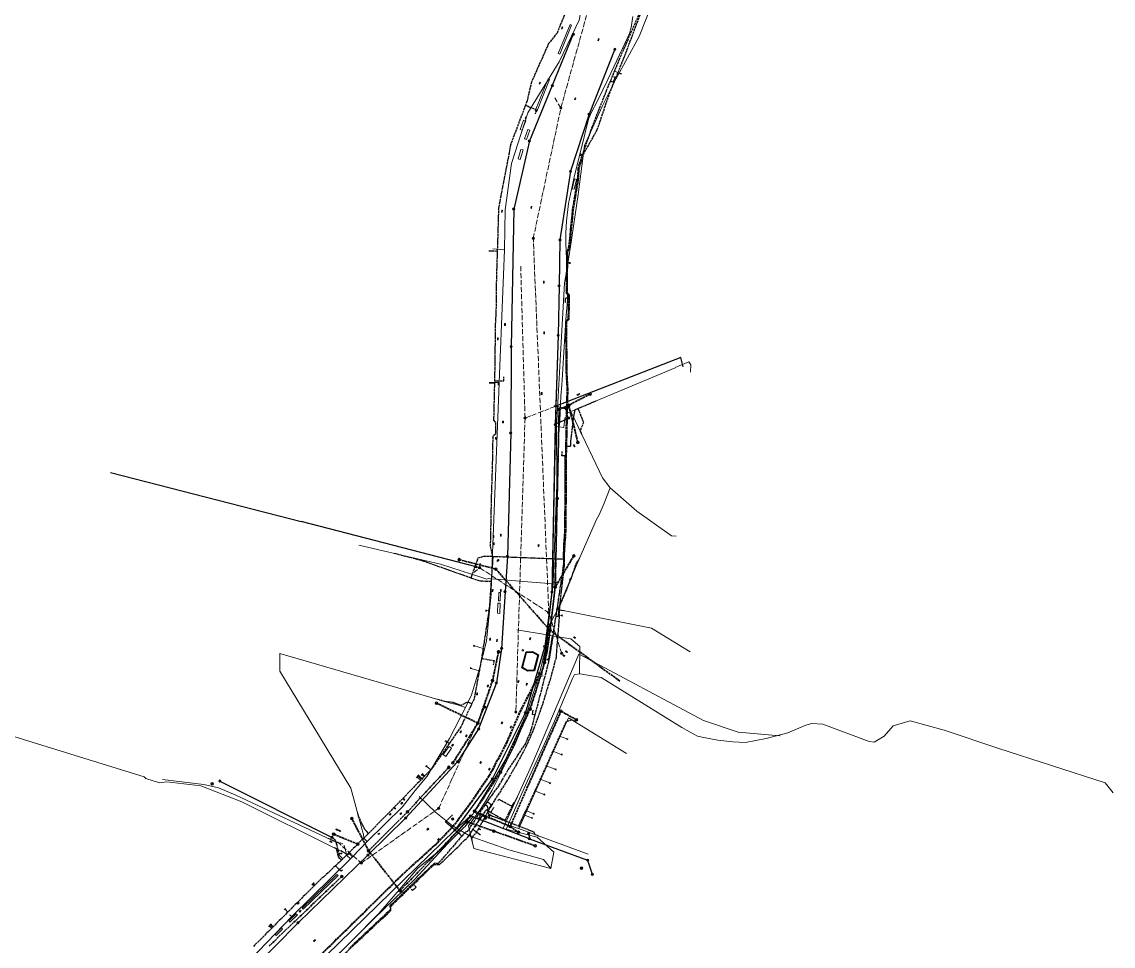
# Model space of a CAD drawing. Header units: metres. Extents: x 105014 to 106600, y 111320 to 118146.
# Drawn here: x 105816 to 106386, y 115519 to 116002 of the extents above; entities that cross this region are included whole.
import ezdxf

# ---------------------------------------------------------------- set-up
doc = ezdxf.new("R2010")
doc.units = ezdxf.units.M
doc.linetypes.add('DASHDOT', pattern=[3.556, 2.54, -0.508, 0, -0.508])
doc.linetypes.add('DASHED', pattern=[1.524, 1.27, -0.254])
for name, color, linetype, lineweight in [('35-RH-ACUE-DOMICILIARIA', 152, 'CONTINUOUS', 9), ('35-RH-ACUE-MATRIZ-PJ', 150, 'DASHED', 40), ('35-RH-ACUE-MENOR-EXIST', 151, 'CONTINUOUS', 13), ('35-RH-ACUE-MENOR-PROY', 5, 'DASHED', 25), ('35-RH-ACUE-NODOS', 5, 'CONTINUOUS', 13), ('35-RH-ACUE-PJ-POZOS', 30, 'CONTINUOUS', 30), ('35-RH-PLUV-COLECTOR', 96, 'CONTINUOUS', 30), ('35-RH-PLUV-NODOS', 94, 'CONTINUOUS', 13), ('35-RH-PLUV-RETIRO', 8, 'DASHDOT', 13), ('35-RH-SUDS-ZONAS', 92, 'CONTINUOUS', 20), ('36-RH-SAN-COLECTOR-PROY', 6, 'DASHED', 35), ('36-RH-SAN-POZOS', 216, 'CONTINUOUS', 13)]:
    doc.layers.add(name, color=color, linetype=linetype, lineweight=lineweight)

# ---------------------------------------------------------------- blocks, each defined once
blk = doc.blocks.new('NODO_ACUE')
blk.add_circle((0, 0), 0.4)
blk = doc.blocks.new('POZO_SAN')
for p, q in [((-0.5, 0), (0.5, 0)), ((0, -0.5), (0, 0.5))]:
    blk.add_line(p, q)
blk.add_circle((0, 0), 0.7)
blk = doc.blocks.new('POZO_PLUV')
for p, q in [((-0.42, -0.42), (0.42, 0.42)), ((-0.42, 0.42), (0.42, -0.42))]:
    blk.add_line(p, q)
blk.add_circle((0, 0), 0.6)
blk = doc.blocks.new('SUMIDERO')
for p, q in [((-0.25, -0.2), (-0.25, 0.2)), ((0, -0.2), (0, 0.2)), ((0.25, -0.2), (0.25, 0.2))]:
    blk.add_line(p, q)
blk.add_lwpolyline([(-0.5, -0.2), (0.5, -0.2), (0.5, 0.2), (-0.5, 0.2)], close=True)

msp = doc.modelspace()

# ---------------------------------------------------------------- linework, layer by layer
at = {"layer": '35-RH-ACUE-DOMICILIARIA'}
for points in [[(106128.4576, 115974.8507), (106125.3804, 115976.1055)], [(106128.9605, 115974.3931), (106128.3696, 115974.6389), (106128.5457, 115975.0624), (106129.1366, 115974.8166)], [(106101.8098, 115875.9395), (106100.3401, 115875.9822)], [(106102.4363, 115875.6754), (106101.7972, 115875.7105), (106101.8224, 115876.1685), (106102.4614, 115876.1334)], [(106058.0365, 115694.6794), (106058.6764, 115694.6677), (106058.668, 115694.2091), (106058.0281, 115694.2208)], [(106058.6722, 115694.4384), (106059.8016, 115694.4016)], [(106097.8292, 115691.944), (106096.1456, 115692.1439)], [(106098.4313, 115691.6283), (106097.7975, 115691.7169), (106097.861, 115692.1711), (106098.4948, 115692.0825)], [(106051.7187, 115676.3958), (106052.3343, 115676.2208), (106052.2089, 115675.7796), (106051.5933, 115675.9546)], [(106052.2716, 115676.0002), (106056.803, 115674.6149)], [(106050.1276, 115664.6796), (106050.7428, 115664.5032), (106050.6163, 115664.0623), (106050.0011, 115664.2387)], [(106050.6795, 115664.2827), (106054.8293, 115663.0059)], [(106037.1229, 115626.5769), (106037.6799, 115626.2618), (106037.454, 115625.8626), (106036.897, 115626.1777)], [(106037.5669, 115626.0622), (106039.1944, 115625.1706)], [(106100.5064, 115627.5525), (106096.7341, 115629.0104)], [(106101.009, 115627.0946), (106100.4182, 115627.3408), (106100.5947, 115627.7642), (106101.1854, 115627.518)], [(106097.6391, 115619.4375), (106093.1953, 115621.1529)], [(106098.1416, 115618.9796), (106097.5508, 115619.2258), (106097.7273, 115619.6492), (106098.318, 115619.403)], [(106022.9415, 115608.801), (106023.4504, 115608.413), (106023.1724, 115608.0482), (106022.6634, 115608.4363)], [(106024.7239, 115609.0835), (106025.2329, 115608.6955), (106024.9548, 115608.3307), (106024.4458, 115608.7187)], [(106025.0482, 115609.4759), (106025.5572, 115609.0878), (106025.2791, 115608.7231), (106024.7702, 115609.1111)], [(106025.4182, 115608.9055), (106026.3616, 115608.1642)], [(106027.1073, 115613.6209), (106027.6162, 115613.2328), (106027.3381, 115612.8681), (106026.8292, 115613.2561)], [(106027.4772, 115613.0505), (106029.5404, 115611.4179)], [(106094.3936, 115611.6581), (106089.7322, 115613.457)], [(106094.8962, 115611.2002), (106094.3054, 115611.4464), (106094.4819, 115611.8698), (106095.0726, 115611.6236)], [(106022.171, 115607.9479), (106022.68, 115607.5599), (106022.4019, 115607.1951), (106021.8929, 115607.5831)], [(106022.6487, 115608.4208), (106023.1576, 115608.0328), (106022.8795, 115607.668), (106022.3706, 115608.056)], [(106022.5409, 115607.3775), (106024.2643, 115606.0167)], [(106023.0186, 115607.8504), (106024.7323, 115606.496)], [(106023.3114, 115608.2306), (106025.0693, 115606.8411)], [(106025.0938, 115608.5131), (106026.0041, 115607.7982)], [(106091.5861, 115604.4816), (106086.5607, 115606.4201)], [(106092.0886, 115604.0237), (106091.4979, 115604.2699), (106091.6743, 115604.6933), (106092.2651, 115604.4471)], [(106088.5509, 115598.5367), (106083.8295, 115600.3586)], [(106089.0535, 115598.0788), (106088.4627, 115598.325), (106088.6392, 115598.7484), (106089.2299, 115598.5022)], [(106010.6717, 115591.3945), (106010.3171, 115591.7409)], [(106011.0014, 115590.7999), (106010.5204, 115591.2221), (106010.8231, 115591.5668), (106011.304, 115591.1446)], [(106015.3905, 115596.0202), (106014.928, 115596.4603)], [(106015.7015, 115595.4156), (106015.2339, 115595.8526), (106015.5471, 115596.1877), (106016.0147, 115595.7507)], [(106082.1775, 115586.32), (106078.0578, 115587.9111)], [(106083.0048, 115588.5252), (106079.0564, 115590.0506)], [(106082.68, 115585.8621), (106082.0893, 115586.1083), (106082.2657, 115586.5316), (106082.8565, 115586.2854)], [(106083.5073, 115588.0673), (106082.9165, 115588.3135), (106083.093, 115588.7368), (106083.6837, 115588.4906)], [(105982.4948, 115567.684), (105981.6033, 115567.6076)], [(105983.1542, 115567.5184), (105982.5173, 115567.4558), (105982.4724, 115567.9123), (105983.1093, 115567.9749)], [(105967.7977, 115551.9751), (105968.2408, 115551.5133), (105967.9098, 115551.1958), (105967.4667, 115551.6576)], [(105968.1986, 115552.4987), (105968.6417, 115552.0369), (105968.3107, 115551.7194), (105967.8676, 115552.1812)], [(105968.4762, 115551.8781), (105969.0683, 115551.2458)], [(105968.0753, 115551.3545), (105968.6073, 115550.7876)], [(105953.3332, 115538.9856), (105953.7763, 115538.5238), (105953.4453, 115538.2062), (105953.0022, 115538.6681)], [(105953.6108, 115538.365), (105954.808, 115537.0751)], [(105945.1369, 115530.1668), (105945.6189, 115529.7458), (105945.3172, 115529.4003), (105944.8352, 115529.8213)], [(105945.4646, 115530.5945), (105946.0087, 115530.2575), (105945.7672, 115529.8676), (105945.2231, 115530.2046)], [(105945.4681, 115529.573), (105946.4438, 115528.6943)], [(105945.8012, 115531.0318), (105946.3482, 115530.6994), (105946.11, 115530.3075), (105945.563, 115530.6398)], [(105945.8879, 115530.0625), (105947.056, 115529.308)], [(105946.2291, 115530.5034), (105947.4697, 115529.7226)]]:
    msp.add_lwpolyline(points, dxfattribs=at)
at = {"layer": '35-RH-ACUE-MATRIZ-PJ'}
for points in [[(106088.3523, 115669.2555), (106091.2283, 115668.8468), (106093.2815, 115681.2684)], [(106085.5284, 115662.1472), (106086.2811, 115661.6428), (106075.7397, 115641.0131), (106069.2346, 115625.8922), (106062.0271, 115612.0321), (106060.0123, 115608.1575), (106050.2889, 115593.9159), (106043.6118, 115584.9729), (106041.2357, 115581.8805)], [(106041.2357, 115581.8805), (106032.117, 115572.4484), (106014.9319, 115556.9021), (105983.6243, 115526.0795), (105963.3237, 115506.2964), (105946.6149, 115487.5266), (105943.5833, 115483.3365), (105939.1083, 115474.7111), (105935.8903, 115467.5672), (105917.2024, 115477.506)]]:
    msp.add_lwpolyline(points, dxfattribs=at)
at = {"layer": '35-RH-ACUE-MENOR-EXIST'}
for points in [[(106150.5, 116332.35), (106150.14, 116318.2), (106150.09, 116316.36), (106149.21, 116281.69), (106150.3, 116221.11), (106151.4, 116196.3), (106150.67, 116172.94), (106149.94, 116124.77), (106151.4, 116078.06), (106149.21, 116035), (106145.19, 116011.65), (106138.26, 115994.13), (106126.21, 115971.87), (106118.91, 115957.64), (106109.79, 115937.2), (106106.5, 115911.66), (106102.51, 115884.52), (106100.5346, 115872.3744), (106099.41, 115865.46), (106097.31, 115828.21), (106095.13, 115790.53)], [(106109.2733, 116014.5933), (106106.9262, 116002.6385), (106096.607, 115980.9661), (106080.2, 115954.32), (106071.66, 115927.92), (106068.28, 115903.73), (106068.08, 115882.81)], [(106092.21, 115559.86), (106051.9336, 115570.2856), (106049.1367, 115582.0593), (106055.1257, 115590.3796), (106057.7833, 115594.2454), (106061.5161, 115600.8048), (106067.3449, 115612.1428), (106073.1428, 115624.0939), (106076.4895, 115632.036), (106081.0313, 115642.989), (106084.4744, 115652.4101), (106087.2778, 115661.7933), (106090.2407, 115672.1949), (106091.3027, 115679.3652), (106091.5923, 115682.0019), (106093.0734, 115693.9871), (106094.1048, 115704.2344), (106094.4909, 115717.3211), (106094.7169, 115726.6058), (106095.2961, 115743.409), (106095.5213, 115752.7659), (106095.9073, 115762.8256), (106096.0038, 115772.8255), (106096.003, 115780.4722), (106096.2282, 115787.4818), (106096.8719, 115792.9801), (106097.0998, 115798.2119), (106097.3895, 115806.3469), (106097.8722, 115812.2311), (106098.0663, 115814.8281), (106098.4202, 115820.6158), (106099.0316, 115829.3938), (106099.5154, 115837.5908), (106100.03, 115846.4871), (106100.8552, 115856.285), (106100.5445, 115874.1027), (106099.9783, 115886.1358), (106099.9765, 115891.7169), (106100.2853, 115897.7849), (106101.4176, 115906.8868), (106104.6108, 115921.5177), (106108.1102, 115935.2477), (106111.9206, 115950.9588), (106113.1043, 115953.9414), (106116.7158, 115960.8632), (106121.9652, 115971.765), (106129.649, 115987.8484), (106133.3029, 115995.7676), (106134.1264, 115998.8016), (106134.9498, 116004.6124)], [(106061.87, 115883.37), (106067.63, 115882.85)], [(106068.08, 115882.81), (106065.21, 115813.56)], [(106067.63, 115882.85), (106068.08, 115882.81)], [(106102.65, 115798.41), (106157.03, 115821.23)], [(106157.15, 115821.29), (106164.22, 115824.36)], [(106165.11, 115818.98), (106165.24, 115822.69), (106164.22, 115824.36)], [(106061.69, 115813.49), (106059.97, 115813.49)], [(106065.19, 115813.2), (106061.2824, 115711.074), (106060.98, 115703.17)], [(106065.21, 115813.56), (106061.69, 115813.49)], [(106065.19, 115813.2), (106064.68, 115813.2), (106064.7, 115813.09), (106064.64, 115812.1114)], [(106065.21, 115813.56), (106065.19, 115813.2)], [(106096.17, 115790.36), (106096.701, 115790.3131), (106098.89, 115790.12), (106099.56, 115794.85), (106100.09, 115795.28), (106100.65, 115795.73), (106099.95, 115797.26), (106102.65, 115798.41)], [(106102.65, 115798.41), (106105, 115793.41)], [(106105, 115793.41), (106119.16, 115763.8), (106123.18, 115758.52)], [(106095.13, 115790.53), (106095.26, 115760.04), (106093.46, 115709.38), (106093.4, 115708.43)], [(106095.13, 115790.53), (106096.17, 115790.36)], [(106123.18, 115758.52), (106119.95, 115750.47), (106117.36, 115744.44)], [(106123.18, 115758.52), (106137.03, 115746.41), (106155.13, 115733.46), (106157.68, 115733.38)], [(106116.09, 115741.97), (106106.08, 115719.4), (106095.81, 115695.23)], [(106117.36, 115744.44), (106116.09, 115741.97)], [(105991.98, 115728.57), (106004.58, 115725.65), (106034.66, 115718.67)], [(106034.66, 115718.67), (106056.08, 115711.82)], [(106056.08, 115711.82), (106058.79, 115710.96), (106059.63, 115711.21), (106061.2824, 115711.074), (106065.7538, 115710.7059), (106077.9424, 115709.7025), (106093.4, 115708.43)], [(106093.4, 115708.43), (106090.2623, 115681.7675), (106089.56, 115675.8)], [(106095.79, 115709.38), (106094.1238, 115709.38), (106093.46, 115709.38)], [(106096.51, 115709.38), (106095.79, 115709.38)], [(106060.98, 115703.17), (106058.53, 115678.44), (106055.95, 115668.25), (106055.23, 115665.31), (106050.84, 115650.48), (106047.61, 115643.92)], [(106095.81, 115695.23), (106092.2908, 115688.646), (106091.55, 115687.26), (106090.6805, 115681.6984), (106089.7554, 115675.7805), (106089.18, 115672.1)], [(106164.88, 115672.95), (106144.81, 115685.32), (106096.08, 115695.05), (106095.81, 115695.23)], [(106074.3543, 115684.397), (106090.2623, 115681.7675), (106090.6805, 115681.6984), (106102.5814, 115679.6861), (106107.31, 115675.78), (106107.0832, 115661.4901)], [(105950.7, 115672.14), (105950.61, 115662.9), (105987.79, 115601.82), (105993.7, 115580.1)], [(105950.7, 115672.14), (106039.74, 115646.09)], [(106067.18, 115580.92), (106067.32, 115580.87), (106068.359, 115583.1541), (106082.34, 115613.89), (106101.85, 115660.16), (106106.75, 115671.78)], [(106089.23, 115673.82), (106086.03, 115660.88)], [(106089.18, 115672.1), (106087.8977, 115663.5915), (106087.48, 115660.82)], [(106089.56, 115675.8), (106089.23, 115673.82)], [(106089.56, 115675.8), (106089.96, 115675.76)], [(106089.96, 115675.76), (106090.35, 115675.71), (106090.27, 115674.92)], [(106211.97, 115629.14), (106211.7696, 115629.1574), (106189.99, 115631.05), (106171.89, 115637.15), (106107.2424, 115671.5183), (106106.75, 115671.78)], [(106086.03, 115660.88), (106079.82, 115641.52), (106068.28, 115616.36), (106061.54, 115604.73), (106055.26, 115594.68)], [(106092.21, 115559.86), (106093.8252, 115568.2947), (106085.1184, 115576.252), (106068.8364, 115580.3365), (106078.922, 115603.329), (106087.9766, 115623.0304), (106094.081, 115636.7706), (106103.4741, 115659.0934), (106104.5743, 115661.1227), (106107.4166, 115661.5389), (106118.4608, 115659.6097), (106160.594, 115633.49), (106164.9316, 115631.0255), (106168.8439, 115628.9009), (106171.2253, 115628.476), (106179.3901, 115626.8613), (106187.1296, 115625.9265), (106193.8486, 115625.6716), (106204.65, 115627.7111), (106215.8486, 115630.6152), (106225.2892, 115634.6094), (106228.4361, 115635.5442), (106234.2195, 115635.2043), (106258.4588, 115626.1111), (106261.0102, 115625.8561), (106266.2833, 115629.0005), (106270.8761, 115634.3545), (106279.8063, 115636.904), (106297.535, 115632.0537), (106325.5165, 115622.7055), (106381.627, 115604.5852), (106385.7945, 115599.3162)], [(106086.7684, 115660.1222), (106088.2023, 115660.3459)], [(106047.61, 115643.92), (106039.34, 115627.72), (106027.64, 115608.1), (106021.36, 115600.61), (106014.67, 115592.07), (105996.26, 115573.99)], [(106039.74, 115646.09), (106043.0004, 115645.4447)], [(106043.0004, 115645.4447), (106047.61, 115643.92)], [(106101.45, 115638.45), (106075.3976, 115580.7598)], [(106131.67, 115619.95), (106101.45, 115638.45)], [(105979.7761, 115570.3033), (105930.88, 115594.73), (105909.43, 115602.93), (105891.61, 115605.15), (105888.9745, 115604.7249), (105887.89, 115604.55), (105880.7, 115606.8), (105879.94, 115607.68), (105802.0675, 115631.7758)], [(105980.5, 115573.49), (105927.74, 115598.18), (105918.64, 115601.92), (105911.05, 115603.67), (105889.4, 115606.22)], [(106070.32, 115569.65), (106050.4394, 115576.5719), (106040.9144, 115582.0658), (106032.1245, 115589.1063), (106023.5044, 115597.4653)], [(106055.26, 115594.68), (106052.21, 115589.37)], [(105999.62, 115533.4), (106021.23, 115554.26), (106038.25, 115572.71), (106046.8159, 115581.2855), (106047.2, 115581.67), (106051.27, 115586.6)], [(106051.41, 115588.21), (106045.8213, 115582.0373), (106034.76, 115569.82)], [(106051.27, 115586.6), (106052.2964, 115586.2336), (106067.18, 115580.92)], [(106052.21, 115589.37), (106051.41, 115588.21)], [(106075.37, 115580.77), (106069.6724, 115582.7075), (106068.359, 115583.1541), (106055.02, 115587.69), (106053.8051, 115588.4163), (106052.21, 115589.37)], [(106111.63, 115567.39), (106075.37, 115580.77)], [(105993.7, 115580.1), (105993.9, 115579.31), (105994.31, 115577.68), (105994.57, 115575.89), (105994.72, 115575.51)], [(105994.72, 115575.51), (105996.26, 115573.99)], [(106092.21, 115559.86), (106051.9336, 115570.2856), (106050.0914, 115578.0406)], [(105982.51, 115572.6), (105980.5, 115573.49)], [(105985.5846, 115567.4032), (105981.287, 115569.6156)], [(105983.6132, 115572.7962), (105982.0632, 115573.4662)], [(105986.24, 115567.02), (105985.5846, 115567.4032), (105982.58, 115569.16)], [(105985.68, 115566.67), (105985.7, 115567.03), (105985.5846, 115567.4032), (105984.21, 115571.85), (105984.06, 115571.93)], [(105988.61, 115565.92), (105996.26, 115573.99)], [(106034.76, 115569.82), (106022.81, 115560.09), (106002.39, 115536.4)], [(106092.21, 115559.86), (106088.41, 115564.5), (106070.32, 115569.65)], [(105956.95, 115534.76), (105987.56, 115564.85)], [(105987.56, 115564.85), (105985.68, 115566.67)], [(105986.83, 115567.74), (105986.24, 115567.02)], [(105986.83, 115567.74), (105988.61, 115565.92)], [(105987.56, 115564.85), (105988.61, 115565.92)], [(105918.48, 115493.65), (105930.77, 115507.7), (105956.95, 115534.76)], [(105941.61, 115473.6), (105954.06, 115487.66), (105988.4114, 115522.3028), (106002.39, 115536.4)], [(105956.95, 115534.76), (105956.2, 115535.39), (105955.82, 115535.71)], [(105999.62, 115533.4), (105988.4114, 115522.3028), (105976.48, 115510.49), (105959.98, 115494.42), (105942.62, 115476.88), (105940.463, 115474.2515), (105930.68, 115462.33), (105924.46, 115449.02), (105921.67, 115440.22), (105919.14, 115427.68), (105917.79, 115414.84), (105918.61, 115391.86), (105919.08, 115349.85), (105919.42, 115331.08), (105919.8, 115285.79)]]:
    msp.add_lwpolyline(points, dxfattribs=at)
at = {"layer": '35-RH-ACUE-MENOR-PROY'}
for points in [[(106099.9233, 116006.8374), (106095.4326, 115995.9567), (106091.047, 115990.4283), (106082.0303, 115970.2805), (106079.7648, 115960.4824), (106078.9301, 115958.263), (106071.2102, 115937.7365), (106064.8852, 115904.696), (106064.2115, 115881.9924), (106063.7502, 115868.5082), (106063.6189, 115852.8574), (106063.1465, 115843.2571), (106062.9185, 115821.3829), (106062.735, 115813.1378), (106062.3044, 115793.8548), (106063.2973, 115792.6922), (106063.2156, 115786.5679), (106061.8661, 115785.3182), (106061.5993, 115769.5), (106061.0964, 115754.6344), (106060.6433, 115732.6184), (106060.5503, 115728.0838), (106061.8697, 115722.0686), (106061.6453, 115718.8369), (106061.0744, 115710.6173), (106061.003, 115709.5891), (106060.8057, 115706.7483), (106060.0724, 115696.1896), (106056.0332, 115669.5351), (106052.1023, 115648.3418), (106051.5024, 115647.0749), (106050.8768, 115645.754), (106050.4061, 115644.76), (106046.8383, 115637.226), (106045.2221, 115633.8132), (106029.7566, 115611.6385), (105997.0647, 115578.1762), (105996.4985, 115577.6243), (105984.821, 115566.1629), (105983.5353, 115564.8699), (105982.8951, 115564.2579), (105979.7183, 115561.2209), (105977.0271, 115558.6481), (105971.4047, 115553.5675), (105954.3794, 115536.6488), (105940.9485, 115523.1859), (105936.8901, 115519.211)], [(106138.6325, 116006.738), (106130.1258, 115987.2583), (106127.8559, 115982.1547), (106123.2702, 115970.949), (106121.3317, 115966.2984), (106113.8929, 115947.5155), (106108.8703, 115933.0414), (106106.9348, 115927.6043), (106106.3594, 115925.2253), (106105.9856, 115919.4692), (106103.389, 115903.84), (106101.4948, 115884.6777), (106100.5838, 115881.3853), (106100.346, 115876.4077), (106100.1228, 115860.2304), (106101.2593, 115859.1644), (106101.2451, 115857.5362), (106101.1291, 115846.6411), (106099.8631, 115845.3955), (106100.0376, 115818.9052), (106100.5436, 115810.2265), (106099.9815, 115785.4968), (106099.8633, 115780.3852), (106099.8111, 115777.7117), (106099.746, 115775.257), (106099.5243, 115735.9423), (106098.9096, 115727.8122), (106098.8515, 115721.367), (106098.8266, 115718.881), (106098.6904, 115717.9535), (106095.6267, 115697.2349), (106094.7482, 115691.5521), (106094.5195, 115690.0842), (106091.612, 115671.4576), (106091.0465, 115667.8347), (106083.8704, 115640.0716), (106081.6206, 115631.3697), (106078.8935, 115625.1283), (106069.6021, 115611), (106065.0009, 115603.1491), (106061.7047, 115598.6091), (106058.9214, 115594.7769), (106058.3768, 115594.0261), (106057.8323, 115593.2754), (106057.508, 115592.7836), (106049.8515, 115581.1491), (106048.5837, 115579.2218), (106047.6619, 115578.8383), (106045.7477, 115576.7646), (106043.6396, 115574.3376), (106034.7986, 115564.087), (106033.3898, 115562.4558), (106031.2526, 115562.4963), (106020.1278, 115551.8293), (106008.2124, 115540.4042), (106008.2861, 115538.2142), (106005.9283, 115535.9366), (105986.7794, 115518.0839)], [(106139.1326, 116006.6247), (106130.4709, 115983.503), (106122.4465, 115963.6445), (106116.2855, 115945.3795), (106109.1093, 115932.6728), (106106.8549, 115925.1389), (106106.4829, 115919.4119), (106103.885, 115903.7744), (106101.987, 115884.5739), (106100.9136, 115881.3038), (106100.6258, 115860.4441), (106101.7615, 115859.3789), (106101.6269, 115846.4295), (106100.3645, 115845.1874), (106100.5241, 115819.1507), (106101.0439, 115810.2353), (106100.246, 115775.258), (106100.0242, 115735.922), (106099.2396, 115725.5443), (106099.1892, 115719.0635), (106099.0758, 115718.0358), (106096.653, 115696.0768), (106096.4509, 115689.9056), (106095.2274, 115674.2401), (106094.8885, 115669.9121), (106091.9715, 115659.0727), (106087.8139, 115645.5004), (106083.3406, 115632.8972), (106079.1934, 115623.3474), (106074.182, 115614.0878), (106069.2824, 115605.5963), (106060.9608, 115592.5533), (106058.9866, 115588.9599), (106054.5101, 115580.8154), (106053.6004, 115579.1562), (106051.2455, 115576.3533), (106050.7692, 115575.5472), (106050.937, 115574.5123)], [(106123.2702, 115970.949), (106124.8811, 115970.3174), (106125.8006, 115972.6879), (106125.0367, 115973.0177)], [(106078.9301, 115958.263), (106080.9512, 115957.4361), (106084.8295, 115955.8495), (106083.9625, 115953.8349)], [(106064.2115, 115881.9924), (106061.8436, 115882.0229), (106059.7836, 115882.0494)], [(106101.2451, 115857.5362), (106099.631, 115857.5506), (106099.6191, 115856.2156), (106099.6124, 115855.3564)], [(106062.764, 115814.4422), (106064.1776, 115814.4338), (106067.6168, 115814.4133), (106067.6381, 115816.5655)], [(106062.735, 115813.1378), (106061.2963, 115813.1569), (106059.8954, 115813.1749)], [(106099.8633, 115780.3852), (106101.1993, 115780.3722), (106102.5465, 115780.361), (106102.5906, 115783.0895), (106102.7319, 115784.2102), (106104.3056, 115796.5338), (106104.4751, 115797.8509), (106105.1251, 115799.4486), (106106.3606, 115799.9671), (106107.6339, 115800.5014), (106115.8531, 115803.9638)], [(106106.3606, 115799.9671), (106106.8953, 115798.6253), (106109.2433, 115792.7337), (106107.4449, 115788.2859), (106108.2715, 115786.5589)], [(106099.746, 115775.257), (106098.0154, 115775.2692), (106098.1047, 115777.484)], [(106098.8515, 115721.367), (106098.9096, 115727.8122), (106099.5243, 115735.9423), (106099.746, 115775.257)], [(106061.003, 115709.5891), (106059.5372, 115709.6555), (106055.0646, 115709.858), (106050.5311, 115711.4564), (106038.742, 115715.618), (106024.4368, 115720.6662), (106010.419, 115724.2951)], [(106050.5311, 115711.4564), (106050.9227, 115712.5467), (106051.3561, 115713.7517), (106053.71, 115720.3083), (106054.3033, 115721.9611), (106057.3933, 115722.9648), (106065.7725, 115722.6418), (106096.2896, 115721.4648), (106098.8515, 115721.367)], [(106094.7482, 115691.5521), (106096.0491, 115691.3271), (106096.2982, 115693.3163), (106096.4408, 115694.9731), (106096.5558, 115696.3084), (106098.7714, 115701.5258), (106102.532, 115710.3781), (106103.8925, 115714.4389), (106105.5827, 115719.2526), (106106.3564, 115720.0352), (106107.0916, 115721.675)], [(106096.4408, 115694.9731), (106099.1228, 115694.4551)], [(106056.0332, 115669.5351), (106058.8919, 115669.0288), (106062.5428, 115668.3823), (106062.1501, 115666.1171)], [(106050.8768, 115645.754), (106049.7591, 115646.242), (106048.6522, 115646.7252), (106045.2323, 115644.9835), (106041.1584, 115646.4273), (106036.748, 115647.0668), (106033.1098, 115648.0298)], [(106104.7661, 115636.4288), (106103.0427, 115637.4467), (106099.9995, 115636.2592), (106083.4645, 115599.5462), (106075.3448, 115582.0638)], [(106083.8704, 115640.0716), (106082.6032, 115640.3023), (106082.8428, 115641.618), (106082.9973, 115642.4667)], [(105979.4416, 115510.6825), (106006.1191, 115535.4571), (106008.7101, 115537.9419), (106008.6192, 115540.082), (106031.2653, 115561.9525), (106034.053, 115561.8586), (106048.8002, 115576.1267), (106058.5622, 115590.6054), (106060.8402, 115589.1468), (106062.4939, 115588.2137), (106068.3089, 115584.9325), (106070.1659, 115588.543), (106071.953, 115592.3308), (106072.4212, 115593.3301), (106073.8006, 115595.1272), (106074.8001, 115597.2949)], [(106057.8323, 115593.2754), (106058.878, 115592.5665), (106059.4346, 115588.5494), (106061.6978, 115587.2185), (106083.2068, 115579.0815), (106083.8274, 115577.6552), (106085.8965, 115576.8766)], [(106058.9214, 115594.7769), (106061.1052, 115593.3242), (106059.3046, 115590.13)], [(106060.842, 115589.1458), (106062.4934, 115591.7931)], [(106064.6426, 115595.2832), (106065.0654, 115595.9999), (106071.953, 115592.3308)], [(105997.0647, 115578.1762), (105996.1242, 115579.1413), (105995.2052, 115580.0842), (105993.5802, 115583.2862), (105991.9685, 115586.7201), (105991.4158, 115588.4707)], [(106045.7477, 115576.7646), (106044.8393, 115577.5565), (106037.2754, 115584.0817), (106040.7921, 115587.8485)], [(106051.6002, 115580.2773), (106055.512, 115577.3349)], [(105983.5353, 115564.8699), (105982.7204, 115565.7391), (105981.8367, 115566.6815), (105980.0822, 115573.6855), (105976.1589, 115575.5215)], [(105982.8944, 115564.2586), (105982.0775, 115565.1241), (105981.24, 115566.0036), (105980.3549, 115570.0395), (105979.055, 115570.6636)], [(105983.4577, 115559.2069), (105982.6585, 115558.3731), (105980.4384, 115560.5234), (105979.7183, 115561.2209)], [(106020.1278, 115551.8293), (106021.8561, 115550.0807), (106020.0412, 115548.3136), (106019.2623, 115549.1161)]]:
    msp.add_lwpolyline(points, dxfattribs=at)
at = {"layer": '35-RH-ACUE-PJ-POZOS'}
for points in [[(106077.1321, 115664.5798), (106079.2359, 115672.9834), (106082.6362, 115673.0799), (106085.7103, 115671.3304), (106083.6305, 115662.9941), (106080.0947, 115662.8937), (106077.1321, 115664.5798)], [(106077.4784, 115664.7279), (106079.4717, 115672.69), (106082.5608, 115672.7777), (106085.3641, 115671.1822), (106083.3945, 115663.2875), (106080.1701, 115663.196), (106077.4784, 115664.7279)]]:
    msp.add_lwpolyline(points, close=True, dxfattribs=at)
at = {"layer": '35-RH-PLUV-COLECTOR'}
for points in [[(106103.9238, 115995.3144), (106092.9022, 115968.5149)], [(106103.9238, 115995.3144), (106092.9022, 115968.5149)], [(106125.6024, 115987.501), (106112.155, 115953.59)], [(106125.6024, 115987.501), (106112.155, 115953.59)], [(106092.9022, 115968.5149), (106081.0368, 115939.6638)], [(106092.9022, 115968.5149), (106081.0368, 115939.6638)], [(106112.155, 115953.59), (106102.4484, 115923.8063)], [(106112.155, 115953.59), (106102.4484, 115923.8063)], [(106081.0368, 115939.6638), (106072.8297, 115904.0868)], [(106081.0368, 115939.6638), (106072.8297, 115904.0868)], [(106102.4484, 115923.8063), (106096.9258, 115887.9453)], [(106102.4484, 115923.8063), (106096.9258, 115887.9453)], [(106072.8297, 115904.0868), (106071.469, 115832.225)], [(106072.8297, 115904.0868), (106071.469, 115832.225)], [(106096.9258, 115887.9453), (106096.5276, 115863.9893)], [(106096.9258, 115887.9453), (106096.5276, 115863.9893)], [(106096.5276, 115863.9893), (106096.0134, 115838.2183)], [(106096.5276, 115863.9893), (106096.0134, 115838.2183)], [(106096.091, 115838.2169), (106094.462, 115791.5326)], [(106096.091, 115838.2169), (106094.7829, 115801.1889)], [(106071.469, 115832.225), (106071.2296, 115787.1877)], [(106071.469, 115832.225), (106071.2296, 115787.1877)], [(106161.3105, 115821.6215), (106160.1101, 115826.5944), (106094.7829, 115801.1889)], [(106094.7829, 115801.1889), (106092.7179, 115704.1824)], [(106100.279, 115799.6302), (106094.7829, 115801.1889)], [(106094.462, 115791.5326), (106092.7179, 115704.1824)], [(106101.5355, 115794.9314), (106094.462, 115791.5326)], [(106071.2296, 115787.1877), (106069.5042, 115722.7518)], [(106071.2296, 115787.1877), (106069.5042, 115722.7518)], [(105862.2417, 115766.6072), (105961.7495, 115740.9194)], [(106053.1672, 115717.3161), (105961.7495, 115740.9194)], [(106069.5042, 115722.7518), (106068.2812, 115704.3677)], [(106069.5042, 115722.7518), (106068.2812, 115704.3677)], [(106068.2812, 115704.3677), (106066.4419, 115674.6976)], [(106068.2812, 115704.3677), (106066.4419, 115674.6976)], [(106092.7179, 115704.1824), (106089.0052, 115675.8438)], [(106092.7179, 115704.1824), (106089.0052, 115675.8438)], [(106066.4419, 115674.6976), (106063.7943, 115656.7668)], [(106066.4419, 115674.6976), (106063.7943, 115656.7668)], [(106089.0052, 115675.8438), (106078.92, 115641.223)], [(106089.0052, 115675.8438), (106078.92, 115641.223)], [(106063.7943, 115656.7668), (106054.5034, 115632.6822)], [(106063.7943, 115656.7668), (106054.5034, 115632.6822)], [(106078.92, 115641.223), (106061.6323, 115606.5438)], [(106078.92, 115641.223), (106061.6323, 115606.5438)], [(106054.5034, 115632.6822), (106043.5247, 115615.5909)], [(106054.5034, 115632.6822), (106043.5247, 115615.5909)], [(106043.5247, 115615.5909), (106016.3739, 115586.1785)], [(106043.5247, 115615.5909), (106016.3739, 115586.1785)], [(105919.371, 115605.489), (105977.9942, 115576.1136)], [(106061.6323, 115606.5438), (106042.0877, 115579.8827)], [(106061.6323, 115606.5438), (106042.0877, 115579.8827)], [(106016.3739, 115586.1785), (105996.7867, 115566.9338)], [(106016.3739, 115586.1785), (105996.7867, 115566.9338)], [(106050.1606, 115587.3407), (106042.0877, 115579.8827)], [(106050.1606, 115587.3407), (106042.0877, 115579.8827)], [(106080.9687, 115575.3656), (106050.1606, 115587.3407)], [(106080.9687, 115575.3656), (106050.1606, 115587.3407)], [(106042.0877, 115579.8827), (105968.2781, 115508.0215)], [(106042.0877, 115579.8827), (105968.2781, 115508.0215)], [(106080.6873, 115577.3861), (106080.8515, 115576.2075)], [(106080.9687, 115575.3656), (106111.39, 115564.19)], [(105996.7867, 115566.9338), (105960.2568, 115531.5503)], [(105996.7867, 115566.9338), (105960.2568, 115531.5503)], [(106111.39, 115564.19), (106113.848, 115556.835)], [(105960.2568, 115531.5503), (105936.246, 115507.1456)], [(105960.2568, 115531.5503), (105936.246, 115507.1456)]]:
    msp.add_lwpolyline(points, dxfattribs=at)
at = {"layer": '35-RH-PLUV-RETIRO'}
for points in [[(106094.2304, 115962.2063), (106097.418, 115956.833), (106119.5138, 116036.3348)], [(106083.0106, 115888.7846), (106097.418, 115956.833)], [(106091.1255, 115693.3404), (106083.0106, 115888.7846)], [(106078.7191, 115794.9417), (106076.4367, 115874.5344)], [(106094.7829, 115801.1889), (106078.7191, 115794.9417)], [(106078.7191, 115794.9417), (106073.9227, 115641.5465)], [(106052.0162, 115714.3567), (106054.953, 115716.855), (106055.2851, 115719.1497)], [(106053.1672, 115717.3161), (106054.953, 115716.855)], [(106091.1255, 115693.3404), (106054.953, 115716.855)], [(106097.9089, 115672.0741), (106091.1255, 115693.3404)], [(106033.6406, 115591.2914), (106057.5773, 115644.1468)], [(105993.2227, 115562.6905), (106033.6406, 115591.2914)], [(106055.3395, 115588.9518), (106054.9898, 115585.9792), (106052.7937, 115581.3848)], [(105977.9942, 115576.1136), (105993.2227, 115562.6905)]]:
    msp.add_lwpolyline(points, dxfattribs=at)
at = {"layer": '35-RH-SUDS-ZONAS'}
for points in [[(106096.0733, 115985.2192), (106102.1966, 116000.4058), (106103.0313, 116000.0692), (106096.908, 115984.8826), (106096.0733, 115985.2192)], [(106091.5544, 115971.6421), (106084.8645, 115955.05), (106084.0298, 115955.3865), (106090.7198, 115971.9786), (106091.5544, 115971.6421)], [(106077.2526, 115945.2066), (106076.1294, 115945.6267), (106077.9514, 115950.4971), (106079.0669, 115950.0563), (106077.2526, 115945.2066)], [(106079.4679, 115940.3212), (106078.4506, 115940.6573), (106080.2489, 115945.5364), (106081.2667, 115945.2), (106079.4679, 115940.3212)], [(106076.1705, 115929.9097), (106075.1342, 115930.2129), (106076.5998, 115935.2021), (106077.6706, 115934.9017), (106076.1705, 115929.9097)], [(106104.4736, 115919.7587), (106105.5488, 115919.5258), (106104.4147, 115914.4436), (106103.3332, 115914.6476), (106104.4736, 115919.7587)], [(106065.7697, 115699.5028), (106064.8694, 115699.5049), (106064.9833, 115703.9074), (106065.8831, 115703.8868), (106065.7697, 115699.5028)], [(106065.5346, 115693.0397), (106064.3342, 115693.0929), (106064.5641, 115698.2878), (106065.7648, 115698.2792), (106065.5346, 115693.0397)], [(106037.2924, 115618.3682), (106035.9925, 115619.3035), (106039.0298, 115623.5243), (106040.3694, 115622.6485), (106037.2924, 115618.3682)], [(105962.9378, 115538.5402), (105962.3122, 115539.1872), (105980.506, 115556.7805), (105981.1316, 115556.1336), (105962.9378, 115538.5402)], [(105955.9507, 115531.8131), (105955.325, 115532.4601), (105959.2317, 115536.2379), (105959.8574, 115535.5909), (105955.9507, 115531.8131)], [(105948.8484, 115524.9399), (105948.2198, 115525.584), (105951.5356, 115528.7955), (105952.16, 115528.1498), (105948.8484, 115524.9399)]]:
    msp.add_lwpolyline(points, close=True, dxfattribs=at)
at = {"layer": '36-RH-SAN-COLECTOR-PROY'}
for points in [[(106112.7003, 115807.5132), (106101.52, 115801.63)], [(106095.5054, 115752.9892), (106096.535, 115799.468)], [(106101.52, 115801.63), (106096.54, 115799.47)], [(106106.3019, 115782.2262), (106101.52, 115801.63)], [(106094.4805, 115706.7176), (106095.5054, 115752.9892)], [(106104.1322, 115722.9784), (106094.4805, 115706.7176)], [(106044.3957, 115721.0619), (106063.4678, 115716.1699)], [(106063.4678, 115716.1699), (106091.7744, 115684.1571)], [(106094.4805, 115706.7176), (106091.7744, 115684.1571)], [(106088.9433, 115667.3519), (106091.7744, 115684.1571)], [(106128.18, 115657.67), (106091.7744, 115684.1571)], [(106064.83, 115672.91), (106061.78, 115657.99)], [(106081.4038, 115643.0485), (106088.9433, 115667.3519)], [(106061.78, 115657.99), (106054.1354, 115635.753)], [(106054.1354, 115635.753), (106032.5491, 115646.163)], [(106065.9885, 115610.1773), (106081.4038, 115643.0485)], [(106097.4531, 115641.9641), (106070.9425, 115581.7739)], [(106105.5021, 115637.4971), (106097.4531, 115641.9641)], [(106041.0443, 115614.93), (106054.1354, 115635.753)], [(106038.8793, 115612.6553), (106017.3946, 115589.4712)], [(106052.3891, 115589.7211), (106065.9885, 115610.1773)], [(105997.0293, 115569.1218), (105988.2691, 115585.8765)], [(106017.3946, 115589.4712), (105997.0293, 115569.1218)], [(106052.3891, 115589.7211), (106070.9425, 115581.7739)], [(106048.3419, 115584.3288), (106013.46, 115548.25)], [(106048.3419, 115584.3288), (106062.4, 115579.38)], [(106070.9165, 115581.7642), (106075.338, 115578.746)], [(105991.3432, 115572.5844), (105978.796, 115577.7718)], [(106062.4, 115579.38), (106084.0424, 115571.6749)], [(106013.46, 115548.25), (105997.0293, 115569.1218)], [(105983.034, 115555.7393), (105945.1478, 115519.4249)]]:
    msp.add_lwpolyline(points, dxfattribs=at)

# ---------------------------------------------------------------- block references
at = {"layer": '35-RH-ACUE-NODOS', "rotation": 73.8}
msp.add_blockref('NODO_ACUE', (106077.5565, 115673.7813), dxfattribs=at)
at = {"layer": '35-RH-PLUV-NODOS'}
for name, p, rotation in [('SUMIDERO', (106098.055, 115998.5927), 248.2), ('SUMIDERO', (106098.055, 115998.5927), 248.2), ('POZO_PLUV', (106103.9238, 115995.3144), 158.2), ('POZO_PLUV', (106103.9238, 115995.3144), 158.2), ('POZO_PLUV', (106103.9238, 115995.3144), 158.2), ('POZO_PLUV', (106103.9238, 115995.3144), 158.2), ('POZO_PLUV', (106103.9238, 115995.3144), 267), ('POZO_PLUV', (106103.9238, 115995.3144), 267), ('SUMIDERO', (106117.0408, 115992.4917), 67.8), ('SUMIDERO', (106117.0408, 115992.4917), 67.8), ('SUMIDERO', (106117.0408, 115992.4917), 67.8), ('POZO_PLUV', (106125.6024, 115987.501), 157.8), ('POZO_PLUV', (106125.6024, 115987.501), 157.8), ('POZO_PLUV', (106125.6024, 115987.501), 267), ('POZO_PLUV', (106125.6024, 115987.501), 267), ('SUMIDERO', (106086.3827, 115969.751), 248.4), ('SUMIDERO', (106086.3827, 115969.751), 248.4), ('POZO_PLUV', (106092.9022, 115968.5149), 267), ('POZO_PLUV', (106092.9022, 115968.5149), 267), ('SUMIDERO', (106104.9516, 115961.5897), 68.4), ('SUMIDERO', (106104.9516, 115961.5897), 68.4), ('SUMIDERO', (106104.9516, 115961.5897), 68.4), ('SUMIDERO', (106079.0816, 115951.6953), 248.4), ('POZO_PLUV', (106112.155, 115953.59), 267), ('POZO_PLUV', (106112.155, 115953.59), 267), ('POZO_PLUV', (106081.0368, 115939.6638), 267), ('POZO_PLUV', (106081.0368, 115939.6638), 267), ('SUMIDERO', (106107.8251, 115932.3781), 251.8), ('SUMIDERO', (106107.8251, 115932.3781), 251.8), ('SUMIDERO', (106107.8251, 115932.3781), 251.8), ('POZO_PLUV', (106102.4484, 115923.8063), 267), ('POZO_PLUV', (106102.4484, 115923.8063), 267), ('SUMIDERO', (106082.006, 115904.9234), 82.6), ('SUMIDERO', (106082.006, 115904.9234), 82.6), ('SUMIDERO', (106082.006, 115904.9234), 82.6), ('SUMIDERO', (106066.6942, 115902.9326), 264.1), ('SUMIDERO', (106066.6942, 115902.9326), 264.1), ('SUMIDERO', (106066.6942, 115902.9326), 264.1), ('POZO_PLUV', (106072.8297, 115904.0868), 267), ('POZO_PLUV', (106072.8297, 115904.0868), 267), ('POZO_PLUV', (106096.9258, 115887.9453), 267), ('POZO_PLUV', (106096.9258, 115887.9453), 267), ('SUMIDERO', (106088.5148, 115865.9425), 269), ('SUMIDERO', (106088.5148, 115865.9425), 269), ('SUMIDERO', (106088.5148, 115865.9425), 269), ('POZO_PLUV', (106096.5276, 115863.9893), 245), ('POZO_PLUV', (106096.5276, 115863.9893), 245), ('SUMIDERO', (106068.2371, 115843.8502), 269.5), ('SUMIDERO', (106068.2371, 115843.8502), 269.5), ('SUMIDERO', (106068.2371, 115843.8502), 269.5), ('SUMIDERO', (106064.5174, 115836.3213), 269.5), ('SUMIDERO', (106064.5174, 115836.3213), 269.5), ('SUMIDERO', (106064.5174, 115836.3213), 269.5), ('SUMIDERO', (106088.6951, 115839.4382), 89), ('SUMIDERO', (106088.6951, 115839.4382), 89), ('SUMIDERO', (106088.6951, 115839.4382), 89), ('POZO_PLUV', (106096.0134, 115838.2183), 245), ('POZO_PLUV', (106096.0134, 115838.2183), 245), ('POZO_PLUV', (106071.469, 115832.225), 245), ('POZO_PLUV', (106071.469, 115832.225), 245), ('SUMIDERO', (106087.3857, 115807.7658), 269.3), ('SUMIDERO', (106087.3857, 115807.7658), 269.3), ('SUMIDERO', (106087.3857, 115807.7658), 269.3), ('SUMIDERO', (106106.2889, 115807.1542), 21.8), ('SUMIDERO', (106106.2889, 115807.1542), 21.8), ('SUMIDERO', (106106.8263, 115807.4072), 23.1), ('POZO_PLUV', (106094.7829, 115801.1889), 245), ('POZO_PLUV', (106100.279, 115799.6302), 245), ('POZO_PLUV', (106100.279, 115799.6302), 74.8), ('SUMIDERO', (106067.2105, 115792.9132), 269.2), ('SUMIDERO', (106067.2105, 115792.9132), 269.2), ('SUMIDERO', (106067.2105, 115792.9132), 269.2), ('POZO_PLUV', (106094.462, 115791.5326), 245), ('POZO_PLUV', (106101.5355, 115794.9314), 116.1), ('POZO_PLUV', (106101.5355, 115794.9314), 245), ('POZO_PLUV', (106071.2296, 115787.1877), 245), ('POZO_PLUV', (106071.2296, 115787.1877), 245), ('SUMIDERO', (106063.4279, 115784.3692), 268.4), ('SUMIDERO', (106063.4279, 115784.3692), 268.4), ('SUMIDERO', (106063.4279, 115784.3692), 268.4), ('SUMIDERO', (106104.503, 115780.5463), 296.8), ('SUMIDERO', (106104.503, 115780.5463), 296.8), ('SUMIDERO', (106104.503, 115780.5463), 296.8), ('SUMIDERO', (106066.0432, 115733.7884), 267.8), ('SUMIDERO', (106066.0432, 115733.7884), 267.8), ('SUMIDERO', (106066.0432, 115733.7884), 267.8), ('SUMIDERO', (106062.2051, 115733.1438), 268.7), ('SUMIDERO', (106062.34, 115729.344), 268.7), ('SUMIDERO', (106062.34, 115729.344), 268.7), ('SUMIDERO', (106085.816, 115728.3867), 268.6), ('SUMIDERO', (106085.816, 115728.3867), 268.6), ('SUMIDERO', (106085.816, 115728.3867), 268.6), ('POZO_PLUV', (106069.5042, 115722.7518), 245), ('POZO_PLUV', (106069.5042, 115722.7518), 245), ('POZO_PLUV', (106053.1672, 115717.3161), 298.1), ('POZO_PLUV', (106053.1672, 115717.3161), 298.1), ('POZO_PLUV', (106053.1672, 115717.3161), 73.2), ('POZO_PLUV', (106053.1672, 115717.3161), 73.2), ('SUMIDERO', (106064.4976, 115720.6044), 230), ('SUMIDERO', (106064.6739, 115720.7137), 230), ('SUMIDERO', (106102.3336, 115710.6614), 66.2), ('SUMIDERO', (106102.3336, 115710.6614), 66.2), ('SUMIDERO', (106102.3336, 115710.6614), 66.2), ('SUMIDERO', (106061.8177, 115704.9346), 266.4), ('SUMIDERO', (106066.1261, 115704.9861), 88.4), ('SUMIDERO', (106066.1261, 115704.9861), 88.4), ('SUMIDERO', (106066.1261, 115704.9861), 88.4), ('POZO_PLUV', (106068.2812, 115704.3677), 245), ('POZO_PLUV', (106068.2812, 115704.3677), 245), ('POZO_PLUV', (106092.7179, 115704.1824), 245), ('POZO_PLUV', (106092.7179, 115704.1824), 245), ('SUMIDERO', (106060.4879, 115679.5478), 263.7), ('SUMIDERO', (106060.4879, 115679.5478), 263.7), ('SUMIDERO', (106064.0466, 115678.8596), 262.8), ('SUMIDERO', (106064.0466, 115678.8596), 262.8), ('SUMIDERO', (106064.0466, 115678.8596), 262.8), ('SUMIDERO', (106081.3621, 115679.7451), 77.8), ('SUMIDERO', (106081.3621, 115679.7451), 77.8), ('SUMIDERO', (106081.3621, 115679.7451), 77.8), ('SUMIDERO', (106104.5707, 115680.3716), 142.5), ('SUMIDERO', (106104.5707, 115680.3716), 142.5), ('SUMIDERO', (106104.5707, 115680.3716), 142.5), ('POZO_PLUV', (106066.4419, 115674.6976), 245), ('POZO_PLUV', (106066.4419, 115674.6976), 245), ('POZO_PLUV', (106089.0052, 115675.8438), 245), ('POZO_PLUV', (106089.0052, 115675.8438), 245), ('SUMIDERO', (106099.0502, 115670.9594), 326), ('SUMIDERO', (106099.0502, 115670.9594), 326), ('SUMIDERO', (106100.4484, 115672.9638), 325.3), ('SUMIDERO', (106059.3555, 115655.1585), 253.4), ('SUMIDERO', (106059.3555, 115655.1585), 253.4), ('SUMIDERO', (106059.3555, 115655.1585), 253.4), ('POZO_PLUV', (106063.7943, 115656.7668), 245), ('POZO_PLUV', (106063.7943, 115656.7668), 245), ('SUMIDERO', (106075.248, 115657.4331), 72.3), ('SUMIDERO', (106075.248, 115657.4331), 72.3), ('SUMIDERO', (106075.248, 115657.4331), 72.3), ('SUMIDERO', (106079.6127, 115655.9993), 253.2), ('SUMIDERO', (106079.6127, 115655.9993), 253.2), ('SUMIDERO', (106079.6127, 115655.9993), 253.2), ('SUMIDERO', (106053.6675, 115651.0488), 269.6), ('POZO_PLUV', (106078.92, 115641.223), 245), ('POZO_PLUV', (106078.92, 115641.223), 245), ('SUMIDERO', (106045.1862, 115631.1894), 235.9), ('POZO_PLUV', (106054.5034, 115632.6822), 245), ('POZO_PLUV', (106054.5034, 115632.6822), 245), ('SUMIDERO', (106066.6513, 115635.9142), 64.9), ('SUMIDERO', (106066.6513, 115635.9142), 64.9), ('SUMIDERO', (106066.6513, 115635.9142), 64.9), ('SUMIDERO', (106071.2725, 115633.692), 246.4), ('SUMIDERO', (106071.2725, 115633.692), 246.4), ('SUMIDERO', (106071.2725, 115633.692), 246.4), ('SUMIDERO', (106048.126, 115629.0964), 239.8), ('SUMIDERO', (106048.126, 115629.0964), 239.8), ('SUMIDERO', (106048.126, 115629.0964), 239.8), ('SUMIDERO', (106040.8538, 115624.184), 235.9), ('SUMIDERO', (106040.8538, 115624.184), 235.9), ('POZO_PLUV', (106043.5247, 115615.5909), 245), ('POZO_PLUV', (106043.5247, 115615.5909), 245), ('SUMIDERO', (106055.5648, 115615.2188), 58.3), ('SUMIDERO', (106055.5648, 115615.2188), 58.3), ('SUMIDERO', (106055.5648, 115615.2188), 58.3), ('SUMIDERO', (106060.0658, 115611.7626), 239.7), ('SUMIDERO', (106060.0658, 115611.7626), 239.7), ('SUMIDERO', (106060.0658, 115611.7626), 239.7), ('POZO_PLUV', (105919.371, 115605.489), 245), ('POZO_PLUV', (106061.6323, 115606.5438), 245), ('POZO_PLUV', (106061.6323, 115606.5438), 245), ('SUMIDERO', (106014.3519, 115593.9489), 224.2), ('SUMIDERO', (106014.3519, 115593.9489), 224.2), ('SUMIDERO', (106008.2889, 115588.1141), 224.2), ('SUMIDERO', (106013.9034, 115588.4887), 223.7), ('SUMIDERO', (106013.9034, 115588.4887), 223.7), ('SUMIDERO', (106013.9034, 115588.4887), 223.7), ('POZO_PLUV', (106016.3739, 115586.1785), 245), ('POZO_PLUV', (106016.3739, 115586.1785), 245), ('POZO_PLUV', (106050.1606, 115587.3407), 245), ('POZO_PLUV', (106050.1606, 115587.3407), 245), ('SUMIDERO', (106059.9792, 115587.3309), 332.1), ('SUMIDERO', (106059.9792, 115587.3309), 332.1), ('SUMIDERO', (106059.9792, 115587.3309), 332.1), ('SUMIDERO', (105980.5068, 115580.1222), 336.2), ('SUMIDERO', (106027.9839, 115580.4067), 226), ('SUMIDERO', (106027.9839, 115580.4067), 226), ('SUMIDERO', (106027.9839, 115580.4067), 226), ('POZO_PLUV', (106042.0877, 115579.8827), 245), ('POZO_PLUV', (106042.0877, 115579.8827), 245), ('SUMIDERO', (106055.0067, 115580.3278), 338.8), ('SUMIDERO', (106055.0067, 115580.3278), 338.8), ('SUMIDERO', (106055.0067, 115580.3278), 338.8), ('POZO_PLUV', (105977.9942, 115576.1136), 245), ('SUMIDERO', (105981.9202, 115579.5825), 334), ('SUMIDERO', (105981.9202, 115579.5825), 334), ('SUMIDERO', (106002.4446, 115577.9118), 206.5), ('SUMIDERO', (106002.4446, 115577.9118), 206.5), ('SUMIDERO', (106002.4446, 115577.9118), 206.5), ('SUMIDERO', (106033.5748, 115575.0728), 47.3), ('SUMIDERO', (106033.5748, 115575.0728), 47.3), ('SUMIDERO', (106033.5748, 115575.0728), 47.3), ('POZO_PLUV', (106080.9687, 115575.3656), 245), ('SUMIDERO', (105977.4153, 115573.8171), 335.3), ('SUMIDERO', (105977.4153, 115573.8171), 335.3), ('SUMIDERO', (105977.4153, 115573.8171), 335.3), ('POZO_PLUV', (105996.7867, 115566.9338), 245), ('POZO_PLUV', (105996.7867, 115566.9338), 245), ('POZO_PLUV', (106111.39, 115564.19), 250), ('POZO_PLUV', (106113.848, 115556.835), 250), ('SUMIDERO', (105960.3187, 115541.6862), 224.3), ('SUMIDERO', (105960.3187, 115541.6862), 224.3), ('SUMIDERO', (105960.3187, 115541.6862), 224.3), ('SUMIDERO', (105961.3107, 115537.6328), 224.3), ('SUMIDERO', (105961.3107, 115537.6328), 224.3), ('SUMIDERO', (105961.3107, 115537.6328), 224.3), ('POZO_PLUV', (105960.2568, 115531.5503), 245), ('POZO_PLUV', (105960.2568, 115531.5503), 245), ('SUMIDERO', (105968.857, 115522.2392), 43.7), ('SUMIDERO', (105968.857, 115522.2392), 43.7), ('SUMIDERO', (105968.857, 115522.2392), 43.7)]:
    msp.add_blockref(name, p, dxfattribs=dict(at, rotation=rotation))
for p in [(106097.418, 115956.833), (106083.0164, 115888.7904), (106078.7191, 115794.9417), (106054.953, 115716.855), (106091.1255, 115693.3404), (106097.9046, 115672.0878), (106057.5709, 115644.1532), (106073.9227, 115641.5465), (106073.9227, 115641.5465), (106033.6406, 115591.2914), (106040.9087, 115585.6291), (106054.9898, 115585.9792), (106054.9898, 115585.9792), (106058.0385, 115585.9865), (105977.9942, 115576.1136), (106080.57, 115578.228), (105993.2227, 115562.6905)]:
    msp.add_blockref('POZO_PLUV', p, dxfattribs=at)
at = {"layer": '36-RH-SAN-POZOS'}
for p, rotation in [((106112.7028, 115807.518), 245), ((106101.523, 115801.635), 245), ((106096.535, 115799.468), 245), ((106106.3019, 115782.2262), 245), ((106095.5054, 115752.9892), 245), ((106104.1322, 115722.9784), 245), ((106044.4026, 115721.052), 245), ((106063.4678, 115716.1699), 245), ((106094.4805, 115706.7176), 245), ((106091.7744, 115684.1571), 245), ((106064.83, 115672.91), 245), ((106064.9481, 115672.8621), 168), ((106088.9433, 115667.3519), 245), ((106061.78, 115657.99), 245), ((106032.5491, 115646.163), 245), ((106081.4038, 115643.0485), 245), ((106097.4531, 115641.9641), 245), ((106105.5021, 115637.4971), 245), ((106054.1354, 115635.753), 245), ((106041.0443, 115614.93), 326.1), ((106041.0443, 115614.93), 245), ((106038.8793, 115612.6553), 132), ((106038.8793, 115612.6553), 245), ((106065.9885, 115610.1773), 245), ((105915.291, 115604.058), 66.3), ((105988.2691, 115585.8765), 245), ((106017.3946, 115589.4712), 245), ((106052.3891, 115589.7211), 245), ((106048.3419, 115584.3288), 245), ((106062.4, 115579.38), 245), ((106070.9425, 115581.7739), 245), ((105978.7996, 115577.7749), 245), ((106075.338, 115578.746), 245), ((105991.3432, 115572.5844), 245), ((105991.3432, 115572.5844), 69.7), ((105997.0293, 115569.1218), 245), ((106084.0424, 115571.6749), 245), ((106108.12, 115560.07), 245), ((105983.034, 115555.7393), 132.5), ((105983.034, 115555.7393), 132.5), ((105983.034, 115555.7393), 132.5), ((105983.034, 115555.7393), 132.5), ((105983.034, 115555.7393), 245), ((106013.464, 115548.253), 245)]:
    msp.add_blockref('POZO_SAN', p, dxfattribs=dict(at, rotation=rotation))

doc.saveas('drawing.dxf')
